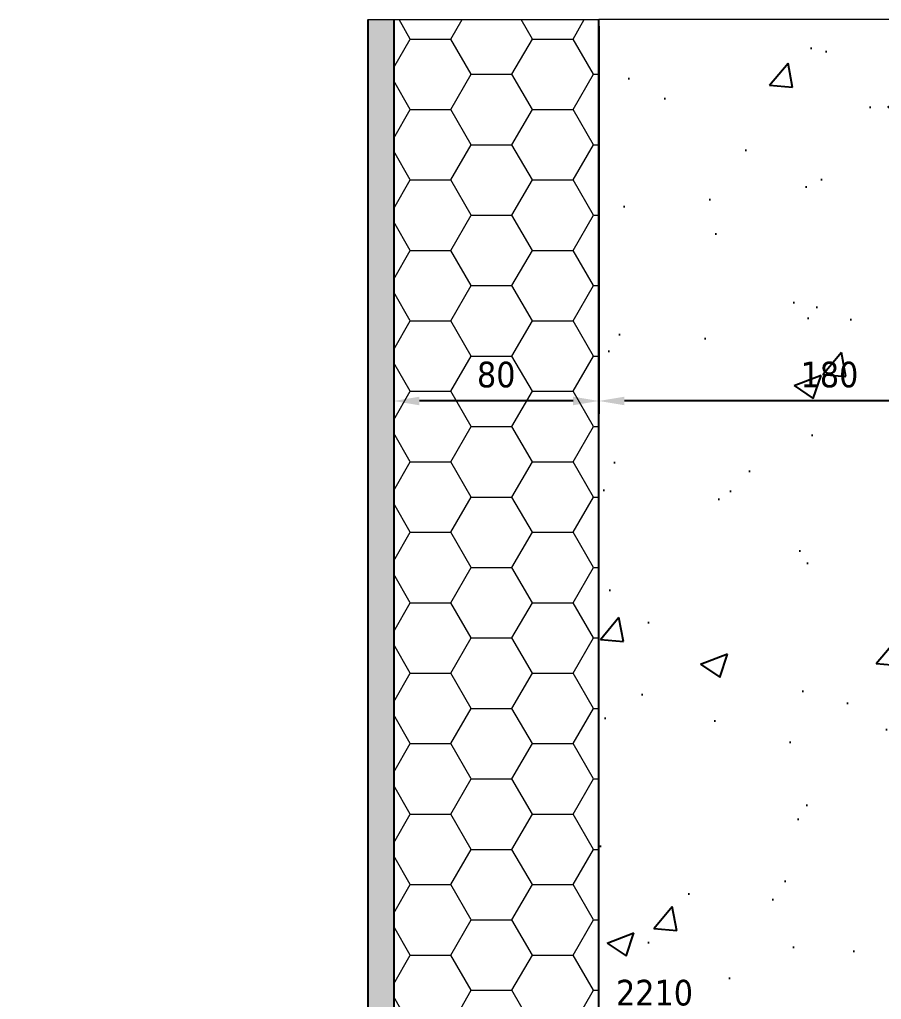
# Model space of a CAD drawing. Header units: millimetres. Extents: x -20000 to 230000, y -17405 to 25402.
# Drawn here: x 84611.6 to 84947.8, y -3788 to -3405.7 of the extents above; entities that cross this region are included whole.
import ezdxf

# ---------------------------------------------------------------- set-up
doc = ezdxf.new("R2010")
doc.units = ezdxf.units.MM
doc.header["$PDMODE"] = 35
doc.header["$PDSIZE"] = 0.5
doc.layers.get('0').update_dxf_attribs({"lineweight": 13})
doc.layers.get('Defpoints').update_dxf_attribs({"true_color": 0xc2a584})
doc.layers.add('0 - Invisible', color=43, linetype='Continuous', lineweight=0, plot=False)
doc.layers.add('1 - BETON', color=251, linetype='Continuous', lineweight=25)
doc.layers.add('1 - Isolant', color=132, linetype='Continuous', lineweight=13)
doc.styles.add('Texte Poralu', font='tahomabd.ttf')
doc.dimstyles.new('30 - 1000', dxfattribs={"dimtxt": 10, "dimasz": 10, "dimexe": 5, "dimexo": 2.5, "dimgap": 5, "dimtad": 1, "dimdec": 1, "dimtxsty": 'Texte Poralu', "dimcen": 5, "dimazin": 0, "dimtfac": 1, "dimtdec": 1, "dimtmove": 0, "dimatfit": 3, "dimfxl": 1, "dimarcsym": 0})

# ---------------------------------------------------------------- blocks, each defined once
blk = doc.blocks.new('*U762')
at = {"layer": '1 - Isolant'}
h = blk.add_hatch(dxfattribs=at)
h.set_pattern_fill('HONEY', color=256, scale=5, style=0)
h.set_pattern_definition([(0, (-80.00000000000003, 230.0000000003561), (23.8125, 13.748153225), [15.875, -31.75]), (120, (-80.00000000000003, 230.0000000003561), (-23.81249994797095, 13.74815331511695), [15.87499999999995, -31.74999999999989]), (59.99999999999999, (-80.00000000000003, 230.0000000003561), (5.202904551637744e-08, 27.49630654011694), [-31.75, 15.875])])
h.paths.add_polyline_path([(-80, 390.000000000357), (2.387982389955822e-14, 390.000000000357), (1.77635683940025e-15, -9.094947017729282e-13), (-80.00000000000003, -9.094947017729282e-13)])
at = {"layer": '0 - Invisible'}
blk.add_lwpolyline([(-80, 390.000000000357), (2.387982389955822e-14, 390.000000000357)], dxfattribs=at)
at = {"layer": '1 - Isolant'}
blk.add_lwpolyline([(2.387982389955822e-14, 390.000000000357), (0, 0), (0, 0), (1.77635683940025e-15, -9.094947017729282e-13), (-80.00000000000003, -9.094947017729282e-13), (-80, 390.000000000357)], dxfattribs=at)
blk = doc.blocks.new('*U876')
at = {"layer": '1 - BETON'}
h = blk.add_hatch(dxfattribs=at)
h.set_pattern_fill('CONCRETE', color=256, scale=15, style=0, pattern_type=2)
h.set_pattern_definition([(49.99999999999999, (119.9999999999999, -9.999999999643038), (107.589027390113, -9.412820247389266), [11.25, -123.75]), (355, (119.9999999999999, -9.999999999643038), (-20.81270004195, 112.8288200550018), [9, -99]), (100.4514, (128.965752, -10.78440099964304), (86.77640725710323, 103.415931309143), [9.5610285, -105.1713168]), (46.18420000000002, (119.9999999999999, 20.00000000035696), (160.0861572938467, -24.82785214935271), [16.87499999999984, -185.6249999999987]), (96.6356, (133.34051175, 17.93100395035695), (140.1994058323055, 146.1176806350663), [14.3415432, -157.75695]), (351.1842, (119.9999999999999, 20.00000000035696), (140.1992917700441, 146.1177901387987), [13.5, -148.5]), (21, (134.9999999999999, 12.50000000035696), (89.53605781776925, -60.39283359980082), [11.25, -123.75]), (326.0000000000001, (134.9999999999999, 12.50000000035696), (36.49729978823726, 108.772506757028), [9, -99]), (71.4514, (142.46133495, 7.467259100356969), (126.0333942872235, 48.37957450649286), [9.5610285, -105.1713168]), (37.50000000000001, (119.9999999999999, -9.999999999643038), (1.8239782975936, 49.93407807469672), [0, -97.8, 0, -100.5, 0, -99.375]), (7.499999999999999, (119.9999999999999, -9.999999999643038), (39.46043061632229, 59.16175678235403), [0, -57.3, 0, -95.55, 0, -37.875]), (327.5, (86.54999999999995, -9.999999999643038), (80.07336542586135, -3.383230760156963), [0, -37.5, 0, -117, 0, -155.25]), (317.5, (71.54999999999997, -9.999999999643038), (87.47792540135794, 15.01574734984766), [0, -48.75, 0, -77.69999999999999, 0, -110.25])])
h.paths.add_polyline_path([(400, 290.000000000357), (300, 390.000000000357), (-180, 390.000000000357), (-180, 0), (0, 0), (0, 290.000000000357)])
at = {"layer": '0 - Invisible'}
blk.add_lwpolyline([(400, 290.000000000357), (300, 390.000000000357), (-180, 390.000000000357)], dxfattribs=at)
at = {"layer": '1 - BETON'}
blk.add_lwpolyline([(400, 290.000000000357), (0, 290.000000000357), (0, 0), (-180, 0), (-180, 390.000000000357)], dxfattribs=at)
blk = doc.blocks.new('*D871')
at = {"layer": 'Defpoints', "color": 0, "lineweight": -2, "transparency": 16777216}
for p, q in [((84837.50000000012, -3408.168358776827), (84837.50000000012, -3559.494146561054)), ((85017.49999999996, -3508.1683587772), (85017.49999999996, -3559.494146561054)), ((85007.49999999996, -3554.494146561054), (84847.50000000012, -3554.494146561054))]:
    blk.add_line(p, q, dxfattribs=at)
at = {"layer": 'Defpoints', "color": 0, "transparency": 16777216}
for p in [(84837.50000000012, -3405.668358776827), (85017.49999999996, -3505.6683587772), (84837.50000000012, -3554.494146561054)]:
    blk.add_point(p, dxfattribs=at)
for points in [[(84847.50000000012, -3552.827479894387), (84847.50000000012, -3556.16081322772), (84837.50000000012, -3554.494146561054)], [(85007.49999999996, -3552.827479894387), (85007.49999999996, -3556.16081322772), (85017.49999999996, -3554.494146561054)]]:
    blk.add_solid(points, dxfattribs=at)
at = {"layer": 'Defpoints', "color": 0, "transparency": 16777216, "insert": (84927.50000000003, -3544.265805392484), "char_height": 10, "attachment_point": 5, "style": 'Texte Poralu'}
blk.add_mtext('180', dxfattribs=at)
blk = doc.blocks.new('*D873')
at = {"layer": 'Defpoints', "color": 0, "lineweight": -2, "transparency": 16777216}
for p, q in [((84757.50000000012, -3408.168358776827), (84757.50000000012, -3559.494146560675)), ((84837.50000000012, -3408.168358776827), (84837.50000000012, -3559.494146560675)), ((84827.50000000012, -3554.494146560675), (84767.50000000012, -3554.494146560675))]:
    blk.add_line(p, q, dxfattribs=at)
at = {"layer": 'Defpoints', "color": 0, "transparency": 16777216}
for p in [(84757.50000000012, -3405.668358776827), (84837.50000000012, -3405.668358776827), (84757.50000000012, -3554.494146560675)]:
    blk.add_point(p, dxfattribs=at)
for points in [[(84767.50000000012, -3552.827479894009), (84767.50000000012, -3556.160813227342), (84757.50000000012, -3554.494146560675)], [(84827.50000000012, -3552.827479894009), (84827.50000000012, -3556.160813227342), (84837.50000000012, -3554.494146560675)]]:
    blk.add_solid(points, dxfattribs=at)
at = {"layer": 'Defpoints', "color": 0, "transparency": 16777216, "insert": (84797.50000000012, -3544.265805392106), "char_height": 10, "attachment_point": 5, "style": 'Texte Poralu'}
blk.add_mtext('80', dxfattribs=at)
blk = doc.blocks.new('*U763')
at = {"layer": '1 - BETON'}
h = blk.add_hatch(dxfattribs=at)
h.set_pattern_fill('AR-SAND', color=256, scale=0.1)
h.set_pattern_definition([(37.50000000000001, (-190.0000000003577, -60.00000000000011), (-0.1600031295984046, 4.894132373293424), [0, -3.860800000000001, 0, -4.318000000000001, 0, -4.1275]), (7.499999999999999, (-190.0000000003577, -60.00000000000011), (4.495232831380027, 7.168251005683543), [0, -2.0828, 0, -3.4798, 0, -1.3335]), (327.5, (-193.1242000003577, -60.00000000000011), (7.90992370241458, 0.01437184678545762), [0, -1.27, 0, -4.572, 0, -5.969]), (317.5, (-193.1242000003577, -60.00000000000011), (7.635564524722972, 2.229293232572163), [0, -0.635, 0, -2.9972, 0, -3.429])])
h.paths.add_polyline_path([(-390.0000000003581, 10), (-390.0000000003581, 0), (0, 0), (3.943512183468556e-13, -260.0000000000001), (10.00000000000039, -260.0000000000001), (10, 10)])
at = {"layer": '0 - Invisible'}
blk.add_lwpolyline([(-390.0000000003581, 10), (-390.0000000003581, 0)], dxfattribs=at)
at = {"layer": '1 - BETON'}
blk.add_lwpolyline([(-390.0000000003581, 0), (0, 0), (3.943512183468556e-13, -260.0000000000001), (10.00000000000039, -260.0000000000001), (10, 10), (-390.0000000003581, 10)], dxfattribs=at)
blk = doc.blocks.new('*D852')
at = {"layer": 'Defpoints', "color": 0, "lineweight": -2, "transparency": 16777216}
blk.add_line((84840.00000000012, -3795.668358777184), (84875.99227669595, -3795.668358777184), dxfattribs=at)
at = {"layer": 'Defpoints', "color": 0, "transparency": 16777216}
for p in [(84837.50000000012, -3795.668358777184), (84837.50000000017, -3795.668358777184), (80000, -6005.668358777197)]:
    blk.add_point(p, dxfattribs=at)
at = {"layer": 'Defpoints', "color": 0, "transparency": 16777216, "insert": (84859.24613834805, -3785.463523317143), "char_height": 10, "attachment_point": 5, "style": 'Texte Poralu'}
blk.add_mtext('2210', dxfattribs=at)
blk = doc.blocks.new('*D853')
at = {"layer": 'Defpoints', "color": 0, "lineweight": -2, "transparency": 16777216}
blk.add_line((85120.00000000012, -3615.668358777184), (85155.99227669595, -3615.668358777184), dxfattribs=at)
at = {"layer": 'Defpoints', "color": 0, "transparency": 16777216}
for p in [(85117.50000000012, -3615.668358777184), (85117.50000000017, -3615.668358777184), (80000, -6005.668358777197)]:
    blk.add_point(p, dxfattribs=at)
at = {"layer": 'Defpoints', "color": 0, "transparency": 16777216, "insert": (85139.24613834805, -3605.460165358782), "char_height": 10, "attachment_point": 5, "style": 'Texte Poralu'}
blk.add_mtext('2390', dxfattribs=at)
blk = doc.blocks.new('*D854')
at = {"layer": 'Defpoints', "color": 0, "lineweight": -2, "transparency": 16777216}
blk.add_line((85420.00000000012, -3505.6683587772), (85455.99227669589, -3505.6683587772), dxfattribs=at)
at = {"layer": 'Defpoints', "color": 0, "transparency": 16777216}
for p in [(85417.50000000012, -3505.6683587772), (85417.50000000012, -3505.6683587772), (80000, -6005.668358777197)]:
    blk.add_point(p, dxfattribs=at)
at = {"layer": 'Defpoints', "color": 0, "transparency": 16777216, "insert": (85439.246138348, -3495.463523317159), "char_height": 10, "attachment_point": 5, "style": 'Texte Poralu'}
blk.add_mtext('2500', dxfattribs=at)

msp = doc.modelspace()

# ---------------------------------------------------------------- block references
at = {"xscale": -1, "rotation": 90.0000000000005}
msp.add_blockref('*U763', (84757.50000000012, -3795.668358777184), dxfattribs=at)
for name, p in [('*U762', (84837.50000000012, -3795.668358777184)), ('*U876', (85017.50000000012, -3795.668358777184))]:
    msp.add_blockref(name, p)

# ---------------------------------------------------------------- dimensions: what is measured, and where the dimension line sits
at = {"layer": 'Defpoints'}
for base, p1, p2, picture, middle in [((84757.50000000012, -3554.494146560675), (84837.50000000012, -3405.668358776827), (84757.50000000012, -3405.668358776827), '*D873', (84797.50000000012, -3544.265805392106)), ((84837.50000000012, -3554.494146561054), (85017.49999999996, -3505.6683587772), (84837.50000000012, -3405.668358776827), '*D871', (84927.50000000003, -3544.265805392484))]:
    dim = msp.add_linear_dim(base=base, p1=p1, p2=p2, dimstyle='30 - 1000', dxfattribs=at)
    dim.commit()
    dim.dimension.update_dxf_attribs({"geometry": picture, "text_midpoint": middle})
for feature_location, offset, picture, middle in [((85417.50000000012, -3505.6683587772), (0, 0), '*D854', (85439.246138348, -3495.463523317159)), ((85117.50000000012, -3615.668358777184), (5.820766091346741e-11, 0), '*D853', (85139.24613834805, -3605.460165358782)), ((84837.50000000012, -3795.668358777184), (5.820766091346741e-11, 0), '*D852', (84859.24613834805, -3785.463523317143))]:
    dim = msp.add_ordinate_dim(feature_location=feature_location, offset=offset, dtype=0, origin=(80000, -6005.668358777197), dimstyle='30 - 1000', dxfattribs=at)
    dim.commit()
    dim.dimension.update_dxf_attribs({"geometry": picture, "text_midpoint": middle})

doc.saveas('drawing.dxf')
